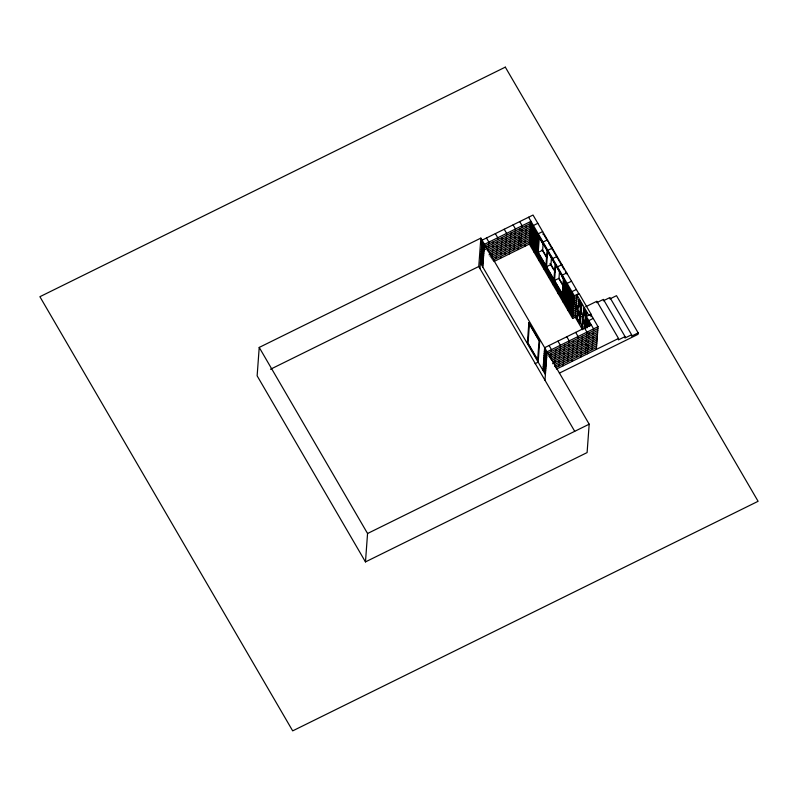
<?xml version="1.0" encoding="UTF-8"?>
<svg xmlns="http://www.w3.org/2000/svg" width="798" height="798" viewBox="0 0 798 798"><rect width="100%" height="100%" fill="white"/><g stroke="black" fill="none" stroke-linecap="round" stroke-linejoin="round"><path stroke-width="1.2" d="M259.22 347.429L257.136 375.828L365.474 561.902L587.099 452.586L589.183 424.187L480.855 238.113L259.22 347.429L367.559 533.503L365.474 561.902M574.71 431.299L478.76 266.512L480.855 238.113M479.967 268.577L482.052 240.178L533.024 215.041L578.769 293.604L574.341 295.789L572.665 318.502L575.996 316.866M482.79 267.031L484.466 244.318L530.999 221.355L529.333 244.078L572.665 318.502M488.336 249.704L488.196 251.599L531.418 230.283M488.476 247.809L488.615 245.914M488.755 244.018L488.895 242.133L486.491 237.994M492.077 256.986L491.937 258.871L530.72 239.749M492.216 255.091L492.356 253.195M492.496 251.3L492.635 249.405M492.775 247.52L492.915 245.624M493.044 243.729L493.184 241.834M496.226 258.582L496.366 256.687M496.506 254.791L496.645 252.906M496.785 251.011L496.925 249.116M497.064 247.22L497.204 245.325M497.344 243.44L497.483 241.545M497.623 239.649L497.762 237.754L495.349 233.624M500.526 258.293L500.665 256.397M500.805 254.502L500.945 252.607M501.084 250.712L501.214 248.826M501.353 246.931L501.493 245.036M501.633 243.141L501.772 241.245M501.912 239.36L502.052 237.465M505.094 254.213L505.234 252.318M505.373 250.422L505.513 248.527M505.653 246.632L505.792 244.747M505.932 242.851L506.072 240.956M506.211 239.061L506.351 237.166M506.481 235.28L506.62 233.385L504.216 229.245M509.393 253.914L509.523 252.028M509.663 250.133L509.802 248.238M509.942 246.343L510.082 244.447M510.221 242.552L510.361 240.667M510.501 238.772L510.64 236.876M510.78 234.981L510.92 233.086M513.962 249.834L514.102 247.949M514.241 246.053L514.381 244.158M514.52 242.263L514.66 240.368M514.79 238.472L514.929 236.587M515.069 234.692L515.209 232.797M515.348 230.901L515.488 229.006L513.084 224.876M518.251 249.545L518.391 247.649M518.53 245.754L518.67 243.869M518.81 241.974L518.949 240.078M519.089 238.183L519.229 236.288M519.368 234.393L519.508 232.507M519.648 230.612L519.787 228.717M520.605 246.562L520.745 244.667M520.885 242.772L521.024 240.876M521.164 238.981L521.303 237.096M521.443 235.201L521.583 233.305M521.722 231.41L521.862 229.515M522.002 227.62L522.141 225.734L519.727 221.595M524.904 246.263L525.044 244.368M525.184 242.482L525.323 240.587M525.463 238.692L525.603 236.797M525.732 234.901L525.872 233.016M526.012 231.121L526.151 229.226M526.291 227.33L526.431 225.435M531.877 246.323L532.017 244.427M532.156 242.532L532.296 240.637M532.436 238.742L532.575 236.856M532.715 234.961L532.855 233.066M532.994 231.171L533.134 229.275M533.273 227.39L533.413 225.495L537.842 223.31M534.151 252.348L534.291 250.452M534.431 248.557L534.57 246.672M534.71 244.777L534.85 242.881M534.989 240.986L535.119 239.091M535.259 237.206L535.398 235.31M535.538 233.415L535.677 231.52M536.695 254.592L536.835 252.697M536.974 250.801L537.114 248.906M537.254 247.021L537.393 245.126M537.533 243.23L537.672 241.335M537.812 239.44L537.952 237.545M538.091 235.659L538.221 233.764L542.66 231.58M538.251 242.333L538.53 238.542L530.121 224.108M537.573 251.839L538.76 235.739L564.036 279.16L562.859 295.25L563.019 293.405L573.223 310.931L576.545 309.295M538.211 252.397L539.328 237.245L547.049 250.512L545.942 265.664L538.211 252.397L542.65 250.213L543.159 243.22M538.969 260.617L539.109 258.722M539.239 256.826L539.378 254.941M543.119 234.502L543.189 233.545L547.508 240.966M541.513 262.861L541.652 260.966M543.777 268.886L543.917 266.991M544.056 265.106L544.196 263.21M547.408 240.797L547.478 239.849L543.039 242.033L542.899 243.929L530.261 222.213M546.54 266.702L547.647 251.55L555.079 264.298L553.962 279.45L546.54 266.702L550.969 264.507L551.568 256.358M546.331 271.13L546.46 269.235M548.595 277.155L548.735 275.26M548.874 273.375L549.014 271.48M542.979 370.412L544.645 347.689L591.188 324.726M552.216 249.066L552.286 248.118L547.857 250.303L547.787 251.25L552.605 259.5L552.675 258.572L557.104 256.387L557.034 257.335M551.139 279.4L551.278 277.505M544.974 380.227L547.059 351.818L598.031 326.681L590.809 314.272L586.161 316.477L585.672 323.11L584.874 321.025M553.413 285.425L553.553 283.529M553.692 281.644L553.822 279.749M554.56 280.477L555.677 265.335L563.398 278.602L562.291 293.744L554.56 280.477L558.999 278.293L559.508 271.3M550.929 357.215L550.79 359.1L597.333 336.148M551.069 355.319L551.209 353.424M551.348 351.529L551.488 349.634L549.084 345.504M555.957 287.669L556.096 285.774M557.413 267.789L557.483 266.841L561.922 264.657L561.852 265.604L559.797 262.063M558.221 293.694L558.361 291.809M558.5 289.913L558.64 288.018M554.81 362.601L554.949 360.706M555.089 358.811L555.228 356.915M555.368 355.02L555.508 353.135M555.637 351.24L555.777 349.344M560.775 295.938L560.914 294.043M563.298 289.614L563.578 285.824L573.782 303.36L577.104 301.724M563.039 301.963L563.179 300.078M563.318 298.183L563.458 296.287M563.597 294.392L563.737 292.497M563.877 290.612L564.016 288.716M564.156 286.821L564.296 284.926M564.425 283.031L564.565 281.135M558.819 366.092L558.959 364.197M559.099 362.302L559.238 360.407M559.378 358.521L559.518 356.626M559.657 354.731L559.797 352.836M559.937 350.94L560.076 349.055M560.216 347.16L560.356 345.265L557.942 341.125M565.582 304.208L565.722 302.312M565.862 300.417L566.001 298.532M566.141 296.637L566.281 294.741M566.42 292.846L566.56 290.951M566.7 289.066L566.839 287.17M566.979 285.275L567.119 283.38L571.548 281.195M563.119 365.793L563.258 363.908M563.398 362.013L563.538 360.117M563.677 358.222L563.817 356.327M563.947 354.442L564.086 352.546M564.226 350.651L564.366 348.756M564.505 346.861L564.645 344.975M567.857 310.232L567.996 308.347M568.136 306.452L568.276 304.557M568.415 302.661L568.545 300.766M568.685 298.881L568.824 296.986M568.964 295.09L569.104 293.195M569.243 291.3L569.383 289.415M570.4 312.477L570.54 310.582M570.68 308.696L570.819 306.801M570.959 304.906L571.099 303.011M571.238 301.115L571.378 299.22M571.518 297.335L571.647 295.44M571.787 293.544L571.927 291.649L576.365 289.465M567.687 361.713L567.827 359.828M567.967 357.933L568.106 356.038M568.246 354.142L568.385 352.247M568.525 350.362L568.665 348.467M568.804 346.571L568.944 344.676M569.084 342.781L569.213 340.896L566.809 336.756M571.986 361.424L572.126 359.529M572.256 357.634L572.395 355.748M572.535 353.853L572.675 351.958M572.814 350.063L572.954 348.167M573.094 346.282L573.233 344.387M573.373 342.492L573.513 340.596M591.009 316.756L591.188 314.402L579.228 293.864L576.964 294.981L575.318 317.385L582.49 329.704M576.655 307.18C578.131 305.395 578.331 308.138 577.463 306.053M577.313 318.402L580.445 323.07L580.934 316.437L578.121 311.599L577.193 318.971L579.308 322.591L580.116 322.192M578.5 310.791L581.074 314.502L581.562 307.858L578.75 303.031L577.822 310.392L579.937 314.013L580.745 313.614M578.51 302.083L578.989 299.709L581.802 304.547C582.301 310.522 577.273 301.893 578.989 299.709M577.712 317.135L578.121 311.599M578.51 306.352L578.75 303.031M578.899 306.342L579.079 303.908L578.271 304.307L580.385 307.938L579.937 314.013M576.555 357.344L576.695 355.449M576.834 353.554L576.974 351.669M577.114 349.773L577.253 347.878M577.393 345.983L577.523 344.088M577.662 342.202L577.802 340.307M577.942 338.412L578.081 336.517L575.677 332.387M579.308 322.591L579.747 316.507L577.642 312.886L578.45 312.487M580.126 323.23L580.565 316.108L579.747 316.507M580.754 314.661L581.193 307.539L579.079 303.908M581.323 306.921L581.433 304.218L579.328 300.597M583.168 329.235L582.121 327.419L582.56 321.335L583.378 320.936M583.198 312.766L582.749 318.851L584.854 322.472L585.662 322.073L586.111 315.988L584.006 312.367L583.198 312.766L585.303 316.387L584.854 322.472M582.72 320.217C583.248 340.786 580.166 308.307 585.533 325.045L585.283 328.367M582.859 318.282L583.667 311.489L586.48 316.317L585.542 327.818M583.428 310.542L583.917 308.168L586.73 312.996C587.218 318.981 582.191 310.352 583.917 308.168M583.348 315.908L583.667 311.489M580.844 357.055L580.984 355.16M581.124 353.265L581.263 351.369M581.403 349.474L581.543 347.589M581.682 345.694L581.822 343.798M581.961 341.903L582.101 340.008M582.241 338.123L582.38 336.227M584.405 328.606L584.675 324.966L582.56 321.335M586.231 314.332L586.36 312.676L584.246 309.045M586.241 315.37L586.4 313.155L583.587 308.327M585.423 352.975L585.562 351.08M585.692 349.185L585.832 347.29M585.971 345.394L586.111 343.509M586.251 341.614L586.39 339.719M586.53 337.823L586.67 335.928M586.809 334.043L586.949 332.148L584.545 328.008M588.505 324.387L588.365 326.272L585.961 322.143M588.645 322.492L588.784 320.596L593.213 318.412M587.498 353.773L587.637 351.878M587.777 349.983L587.917 348.088M588.056 346.202L588.196 344.307M588.326 342.412L588.465 340.517M588.605 338.621L588.744 336.736M588.884 334.841L589.024 332.946M592.066 349.694L592.206 347.798M592.345 345.903L592.485 344.008M592.625 342.123L592.764 340.227M592.904 338.332L593.044 336.437M593.183 334.542L593.323 332.656M593.463 330.761L593.592 328.866L586.37 316.457M596.365 349.404L598.031 326.681M585.772 306.721L596.854 301.255L618.52 338.472L618.42 339.888L625.073 336.606L603.398 299.39L596.754 302.671M625.073 336.606L624.964 338.033L631.617 334.751L609.941 297.534L603.298 300.816M631.617 334.751L631.507 336.167L638.161 332.886L616.495 295.679L609.842 298.951M638.161 332.886L638.051 334.312L559.378 373.115M530.87 223.25L484.326 246.213L481.912 242.073M530.73 225.146L484.187 248.098L481.773 243.969M530.59 227.041L484.047 249.993L481.633 245.864M487.229 250.253L531.558 228.388M489.164 252.946L530.171 232.717M489.024 254.831L530.032 234.612M490.002 256.178L529.892 236.507M490.97 257.525L529.752 238.403L573.084 312.826L576.415 311.19M270.502 369.245L478.76 266.512M492.905 260.218L530.58 241.634M493.872 261.564L530.441 243.53M577.523 296.038L574.201 297.684L562.161 277.006L562.301 275.111L566.73 272.926L566.66 273.874L565.373 271.639M577.383 297.933L574.061 299.569L563.827 282.003M577.243 299.829L573.922 301.464L563.687 283.889M576.964 303.609L573.642 305.255L563.438 287.719M576.824 305.504L573.503 307.15L563.278 289.584M581.802 304.547L578.67 299.868M576.685 307.4L573.363 309.035L563.139 291.479M580.385 307.938L581.193 307.539M581.562 307.858L578.43 303.19M576.276 313.075L572.944 314.721L529.613 240.288M576.136 314.971L572.804 316.616L529.473 242.183M580.934 316.437L577.792 311.759M585.303 316.387L586.111 315.988M591.188 314.402L588.924 315.519L576.964 294.981M584.675 324.966L585.483 324.567M585.533 325.045L583.039 320.058M582.121 327.419L582.929 327.02M597.892 328.577L546.919 353.714L544.505 349.584M548.994 354.521L597.752 330.462M548.854 356.407L597.612 332.357M535.059 363.669L538.161 362.142M549.822 357.753L597.473 334.252M551.757 360.447L597.193 338.043M552.735 361.793L597.054 339.928M552.595 363.689L596.914 341.823M554.67 364.486L596.774 343.719M554.53 366.382L596.635 345.614M555.498 367.728L596.505 347.509M556.465 369.075L618.52 338.472M367.559 533.503L589.183 424.187M577.812 306.711L577.842 306.941M577.423 308.457L577.602 308.996L577.283 308.407M548.605 242.861L550.59 246.263M551.019 246.991L553.054 250.502M553.423 251.111L556.136 255.799M556.695 256.737L559.438 261.465M562.271 266.313L564.256 269.734M580.256 304.068L581.313 305.873M579.398 302.891L581.642 306.761M583.757 310.382L586.57 315.21M528.595 217.226L574.341 295.789M583.348 311.649L586.161 316.477M586.241 318.352L590.45 325.594M586.101 320.247L589.712 326.452M529.982 226.004L538.391 240.437M579.388 311.599L581.074 314.502M583.428 319.25L585.672 323.11M530.451 228.936L538.291 242.412M585.822 324.038L587.627 327.14M542.65 250.213L546.81 257.355M550.969 264.507L555.298 271.948M558.999 278.293L563.159 285.435M542.012 249.654L546.321 257.066M550.022 263.42L553.722 269.774M558.859 278.592L562.47 284.796M530.311 230.822L538.161 244.308L537.692 249.904L529.293 235.47M585.682 325.923L586.879 327.998M529.563 231.679L537.972 246.113M529.433 233.575L537.832 248.008M575.518 314.701L577.313 317.784M579.099 320.866L582.69 327.02M544.366 351.479L546.78 355.609M544.226 353.364L546.64 357.504M481.493 247.749L483.907 251.889M544.096 355.26L546.5 359.399M481.364 249.644L483.768 253.784M543.957 357.155L546.361 361.295M481.224 251.54L483.628 255.679M543.817 359.05L546.221 363.18M481.084 253.435L483.488 257.564M543.677 360.945L546.081 365.075M480.945 255.33L483.349 259.46M543.538 362.831L545.942 366.97M480.805 257.215L483.209 261.355M543.398 364.726L545.802 368.866M480.665 259.111L483.069 263.25M543.258 366.621L545.662 370.761M480.526 261.006L482.93 265.145M543.119 368.516L545.523 372.646M480.386 262.901L545.383 374.541M528.865 322.701L527.398 342.581L538.231 361.195L539.697 341.315L528.865 322.701M529.423 324.207L528.037 343.15L537.662 359.689L539.059 340.756L529.423 324.207M576.635 307.848L577.642 309.804L576.695 307.829M576.784 305.774L577.792 307.739L576.844 305.764M505.314 67.132L39.9 296.706L292.686 730.868L758.1 501.294L505.314 67.132"/></g></svg>
